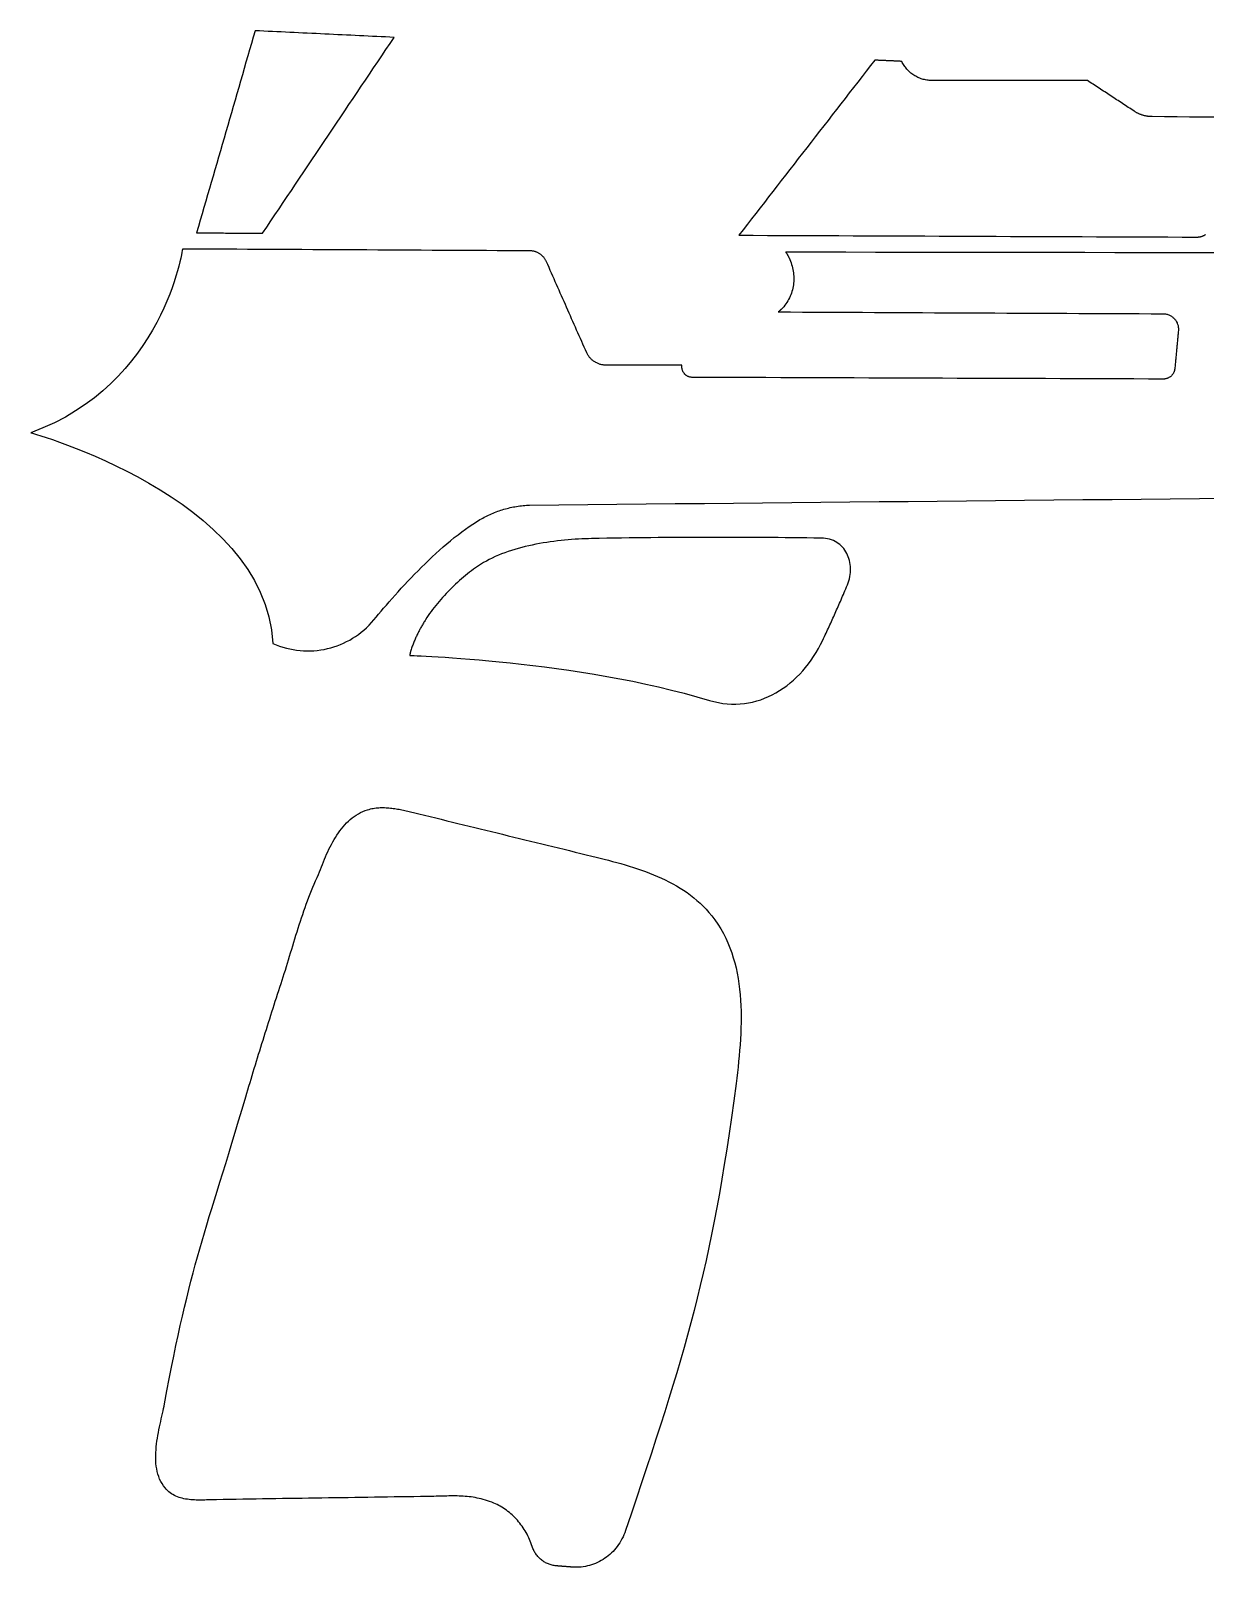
# Model space of a CAD drawing. Header units: metres. Extents: x 160 to 283, y -128 to -47.
# Drawn here: x 159.9 to 221.7, y -127.9 to -47.1 of the extents above; entities that cross this region are included whole.
import ezdxf

# ---------------------------------------------------------------- set-up
doc = ezdxf.new("R2010")
doc.units = ezdxf.units.M

msp = doc.modelspace()

# ---------------------------------------------------------------- linework, layer by layer
for points in [[(179.055014, -47.449232), (178.826414, -47.43831), (178.597814, -47.427388), (178.369214, -47.416466), (178.140614, -47.405544), (177.912014, -47.394622), (177.683414, -47.3837), (177.454814, -47.372778), (177.226214, -47.361856), (176.997614, -47.350934), (176.769014, -47.340012), (176.540414, -47.32909), (176.311814, -47.318168), (176.083214, -47.307246), (175.854614, -47.296324), (175.626014, -47.285402), (175.397414, -47.27448), (175.168814, -47.263558), (174.940214, -47.252636), (174.711614, -47.241714), (174.483014, -47.230792), (174.254414, -47.21987), (174.025814, -47.208948), (173.797214, -47.198026), (173.568614, -47.187104), (173.340014, -47.176182), (173.111414, -47.16526), (172.882814, -47.154338), (172.654214, -47.143416), (172.425614, -47.132494), (172.197014, -47.121572), (171.968414, -47.11065), (171.739814, -47.099728), (171.643548, -47.43196), (171.547282, -47.764192), (171.451016, -48.096424), (171.35475, -48.428656), (171.258484, -48.760888), (171.162218, -49.09312), (171.065952, -49.425352), (170.969686, -49.757584), (170.87342, -50.089816), (170.777154, -50.422048), (170.680888, -50.75428), (170.584622, -51.086512), (170.488356, -51.418744), (170.39209, -51.750976), (170.295824, -52.083208), (170.199558, -52.41544), (170.103292, -52.747672), (170.007026, -53.079904), (169.91076, -53.412136), (169.814494, -53.744368), (169.718228, -54.0766), (169.621962, -54.408832), (169.525696, -54.741064), (169.42943, -55.073296), (169.333164, -55.405528), (169.236898, -55.73776), (169.140632, -56.069992), (169.044366, -56.402224), (168.9481, -56.734456), (168.851834, -57.066688), (168.755568, -57.39892), (168.659302, -57.731152), (168.76776, -57.73166), (168.876218, -57.732168), (168.984676, -57.732676), (169.093134, -57.733184), (169.201592, -57.733692), (169.31005, -57.7342), (169.418508, -57.734708), (169.526966, -57.735216), (169.635424, -57.735724), (169.743882, -57.736232), (169.85234, -57.73674), (169.960798, -57.737248), (170.069256, -57.737756), (170.177714, -57.738264), (170.286172, -57.738772), (170.39463, -57.73928), (170.503088, -57.739788), (170.611546, -57.740296), (170.720004, -57.740804), (170.828462, -57.741312), (170.93692, -57.74182), (171.045378, -57.742328), (171.153836, -57.742836), (171.262294, -57.743344), (171.370752, -57.743852), (171.47921, -57.74436), (171.587668, -57.744868), (171.696126, -57.745376), (171.804584, -57.745884), (171.913042, -57.746392), (172.0215, -57.7469), (172.129958, -57.747408), (172.346112, -57.425336), (172.562266, -57.103518), (172.77842, -56.7817), (172.994574, -56.459882), (173.210728, -56.138064), (173.426882, -55.815992), (173.643036, -55.494174), (173.85919, -55.172356), (174.075344, -54.850538), (174.291498, -54.528466), (174.507652, -54.206648), (174.723806, -53.88483), (174.93996, -53.563012), (175.156114, -53.241194), (175.372268, -52.919122), (175.588422, -52.597304), (175.804576, -52.275486), (176.02073, -51.953668), (176.236884, -51.631596), (176.453038, -51.309778), (176.669192, -50.98796), (176.885346, -50.666142), (177.1015, -50.344324), (177.317654, -50.022252), (177.533808, -49.700434), (177.749962, -49.378616), (177.966116, -49.056798), (178.18227, -48.734726), (178.398424, -48.412908), (178.614578, -48.09109), (178.830732, -47.769272), (179.046886, -47.447454)], [(222.184722, -51.64963), (221.528386, -51.643534), (220.87205, -51.637438), (220.215714, -51.631342), (219.559378, -51.625246), (218.903042, -51.61915), (218.871546, -51.618642), (218.84005, -51.617626), (218.808554, -51.615848), (218.777312, -51.613562), (218.74607, -51.610768), (218.714828, -51.607466), (218.68384, -51.603656), (218.652852, -51.599084), (218.621864, -51.594004), (218.59113, -51.588416), (218.560396, -51.58232), (218.529916, -51.575716), (218.499436, -51.568604), (218.46921, -51.56073), (218.439238, -51.552348), (218.409266, -51.543458), (218.379548, -51.53406), (218.34983, -51.524154), (218.320366, -51.51374), (218.291156, -51.502818), (218.2622, -51.491388), (218.233244, -51.47945), (218.204542, -51.467004), (218.176094, -51.45405), (218.1479, -51.440588), (218.11996, -51.426618), (218.092274, -51.41214), (218.064842, -51.397154), (218.037664, -51.38166), (218.01074, -51.365658), (217.98407, -51.349148), (217.957654, -51.33213), (217.880692, -51.281584), (217.80373, -51.231038), (217.726768, -51.180492), (217.649806, -51.129946), (217.572844, -51.0794), (217.495882, -51.028854), (217.41892, -50.978308), (217.341958, -50.927762), (217.264996, -50.877216), (217.188034, -50.82667), (217.111072, -50.776124), (217.03411, -50.725578), (216.957148, -50.675032), (216.880186, -50.624486), (216.803224, -50.57394), (216.726262, -50.523394), (216.6493, -50.472848), (216.572338, -50.422302), (216.495376, -50.371756), (216.418414, -50.32121), (216.341452, -50.270664), (216.26449, -50.220118), (216.187528, -50.169572), (216.110566, -50.119026), (216.033604, -50.06848), (215.956642, -50.017934), (215.87968, -49.967388), (215.802718, -49.916842), (215.725756, -49.866296), (215.648794, -49.81575), (215.571832, -49.765204), (215.49487, -49.714658), (215.239092, -49.714658), (214.983314, -49.714658), (214.727536, -49.714658), (214.471758, -49.714658), (214.21598, -49.714658), (213.960202, -49.714658), (213.704424, -49.714658), (213.448646, -49.714658), (213.192868, -49.714658), (212.93709, -49.714658), (212.681312, -49.714658), (212.425534, -49.714658), (212.169756, -49.714658), (211.913978, -49.714658), (211.6582, -49.714658), (211.402422, -49.714658), (211.146644, -49.714658), (210.890866, -49.714658), (210.635088, -49.714658), (210.37931, -49.714658), (210.123532, -49.714658), (209.867754, -49.714658), (209.611976, -49.714658), (209.356198, -49.714658), (209.10042, -49.714658), (208.844642, -49.714658), (208.588864, -49.714658), (208.333086, -49.714658), (208.077308, -49.714658), (207.82153, -49.714658), (207.565752, -49.714658), (207.309974, -49.714658), (207.245204, -49.713388), (207.181196, -49.709832), (207.117696, -49.70399), (207.054958, -49.695862), (206.992982, -49.685448), (206.931768, -49.672748), (206.871316, -49.658016), (206.811626, -49.640998), (206.752952, -49.621948), (206.69504, -49.600866), (206.638144, -49.577752), (206.582264, -49.55286), (206.5274, -49.525936), (206.473806, -49.497234), (206.421228, -49.466754), (206.36992, -49.434496), (206.319628, -49.40046), (206.270606, -49.364646), (206.222854, -49.327308), (206.176626, -49.288446), (206.131668, -49.247806), (206.088234, -49.205896), (206.04607, -49.162462), (206.00543, -49.117504), (205.966314, -49.071276), (205.928722, -49.023524), (205.892908, -48.974502), (205.858618, -48.92421), (205.826106, -48.872902), (205.795372, -48.820324), (205.766416, -48.76673), (205.739238, -48.711866), (205.694788, -48.709834), (205.650338, -48.707802), (205.605888, -48.70577), (205.561438, -48.703738), (205.516988, -48.701706), (205.472538, -48.699674), (205.428088, -48.697642), (205.383638, -48.69561), (205.339188, -48.693578), (205.294738, -48.691546), (205.250288, -48.689514), (205.205838, -48.687482), (205.161388, -48.68545), (205.116938, -48.683418), (205.072488, -48.681386), (205.028038, -48.679354), (204.983588, -48.677322), (204.939138, -48.67529), (204.894688, -48.673258), (204.850238, -48.671226), (204.805788, -48.669194), (204.761338, -48.667162), (204.716888, -48.66513), (204.672438, -48.663098), (204.627988, -48.661066), (204.583538, -48.659034), (204.539088, -48.657002), (204.494638, -48.65497), (204.450188, -48.652938), (204.405738, -48.650906), (204.361288, -48.648874), (204.316838, -48.646842), (204.093572, -48.934624), (203.870306, -49.222406), (203.64704, -49.510188), (203.423774, -49.79797), (203.200508, -50.085752), (202.977242, -50.373534), (202.753976, -50.661316), (202.53071, -50.949098), (202.307444, -51.23688), (202.084178, -51.524662), (201.860912, -51.812444), (201.637646, -52.100226), (201.41438, -52.388008), (201.191114, -52.67579), (200.967848, -52.963572), (200.744582, -53.251354), (200.521316, -53.539136), (200.29805, -53.826918), (200.074784, -54.1147), (199.851518, -54.402482), (199.628252, -54.690264), (199.404986, -54.978046), (199.18172, -55.265828), (198.958454, -55.55361), (198.735188, -55.841392), (198.511922, -56.129174), (198.288656, -56.416956), (198.06539, -56.704738), (197.842124, -56.99252), (197.618858, -57.280302), (197.395592, -57.568084), (197.172326, -57.855866), (197.924166, -57.858914), (198.676006, -57.861962), (199.427846, -57.86501), (200.179686, -57.868058), (200.931526, -57.871106), (201.683366, -57.874154), (202.435206, -57.877202), (203.187046, -57.88025), (203.938886, -57.883298), (204.690726, -57.886346), (205.442566, -57.889394), (206.194406, -57.892442), (206.946246, -57.89549), (207.698086, -57.898538), (208.449926, -57.901586), (209.201766, -57.904634), (209.953606, -57.907682), (210.705446, -57.91073), (211.457286, -57.913778), (212.209126, -57.916826), (212.960966, -57.919874), (213.712806, -57.922922), (214.464646, -57.92597), (215.216486, -57.929018), (215.968326, -57.932066), (216.720166, -57.935114), (217.472006, -57.938162), (218.223846, -57.94121), (218.975686, -57.944258), (219.727526, -57.947306), (220.479366, -57.950354), (221.231206, -57.953402), (221.25432, -57.953148), (221.277434, -57.952386), (221.300548, -57.951116), (221.323408, -57.949084), (221.346268, -57.946544), (221.368874, -57.943496), (221.39148, -57.93994), (221.414086, -57.935622), (221.436438, -57.930796), (221.458536, -57.925462), (221.480634, -57.91962), (221.502478, -57.91327), (221.524068, -57.906412), (221.545658, -57.898792), (221.566994, -57.890664), (221.588076, -57.882028), (221.608904, -57.872884), (221.629478, -57.863232), (221.649798, -57.853072), (221.669864, -57.842404), (221.689676, -57.831228), (221.709234, -57.819544)], [(199.632316, -58.739532), (199.638412, -58.748422), (199.644508, -58.757312), (199.650604, -58.766202), (199.6567, -58.775092), (199.662796, -58.783982), (199.668892, -58.792872), (199.674734, -58.802016), (199.680576, -58.81116), (199.686418, -58.820304), (199.69226, -58.829448), (199.698102, -58.838592), (199.703944, -58.847736), (199.709786, -58.85688), (199.715374, -58.866024), (199.720962, -58.875422), (199.72655, -58.88482), (199.732138, -58.894218), (199.737726, -58.903616), (199.743314, -58.913014), (199.748648, -58.922412), (199.753982, -58.93181), (199.759316, -58.941462), (199.76465, -58.951114), (199.769984, -58.960766), (199.775064, -58.970418), (199.780144, -58.98007), (199.785224, -58.989722), (199.790304, -58.999628), (199.795384, -59.009534), (199.80021, -59.01944), (199.805036, -59.029346), (199.809862, -59.039252), (199.848724, -59.124596), (199.884538, -59.210956), (199.91705, -59.298078), (199.94626, -59.385962), (199.972168, -59.474608), (199.994774, -59.563762), (200.014078, -59.653424), (200.03008, -59.74334), (200.04278, -59.83351), (200.052178, -59.923934), (200.058274, -60.014358), (200.061068, -60.104782), (200.06056, -60.194952), (200.05675, -60.284868), (200.049384, -60.37453), (200.038716, -60.463684), (200.024746, -60.55233), (200.00722, -60.640468), (199.986392, -60.727844), (199.962008, -60.814458), (199.934322, -60.900056), (199.90308, -60.984638), (199.868536, -61.068204), (199.830436, -61.1505), (199.78878, -61.231526), (199.743822, -61.311028), (199.695308, -61.389006), (199.643238, -61.46546), (199.587612, -61.540136), (199.52843, -61.613034), (199.465692, -61.6839), (199.399398, -61.752734), (199.394826, -61.757306), (199.390254, -61.761878), (199.385682, -61.76645), (199.38111, -61.771022), (199.376538, -61.775594), (199.371966, -61.779912), (199.367394, -61.78423), (199.362568, -61.788548), (199.357742, -61.792866), (199.352916, -61.797184), (199.34809, -61.801502), (199.343264, -61.80582), (199.338438, -61.810138), (199.333612, -61.814456), (199.328786, -61.818774), (199.32396, -61.823092), (199.319134, -61.82741), (199.314308, -61.831728), (199.309482, -61.835792), (199.304656, -61.839856), (199.29983, -61.84392), (199.295004, -61.847984), (199.290178, -61.852048), (199.285352, -61.856112), (199.280526, -61.860176), (199.2757, -61.86424), (199.270874, -61.868304), (199.266048, -61.872368), (199.261222, -61.876432), (199.256396, -61.880496), (199.25157, -61.88456), (199.246744, -61.888624), (199.87895, -61.891672), (200.511156, -61.89472), (201.143362, -61.897768), (201.775568, -61.900816), (202.407774, -61.903864), (203.03998, -61.906912), (203.672186, -61.90996), (204.304392, -61.913008), (204.936598, -61.916056), (205.568804, -61.919104), (206.20101, -61.922152), (206.833216, -61.9252), (207.465422, -61.928248), (208.097628, -61.931296), (208.729834, -61.934344), (209.36204, -61.937392), (209.994246, -61.94044), (210.626452, -61.943488), (211.258658, -61.946536), (211.890864, -61.949584), (212.52307, -61.952632), (213.155276, -61.95568), (213.787482, -61.958728), (214.419688, -61.961776), (215.051894, -61.964824), (215.6841, -61.967872), (216.316306, -61.97092), (216.948512, -61.973968), (217.580718, -61.977016), (218.212924, -61.980064), (218.84513, -61.983112), (219.477336, -61.98616), (219.521532, -61.98743), (219.56522, -61.990986), (219.608146, -61.996828), (219.65031, -62.004702), (219.691458, -62.014862), (219.731844, -62.027054), (219.771214, -62.041278), (219.809568, -62.057534), (219.846906, -62.075568), (219.883228, -62.09538), (219.91828, -62.11697), (219.952062, -62.140338), (219.984574, -62.16523), (220.015816, -62.1919), (220.045534, -62.220094), (220.073728, -62.249558), (220.100398, -62.280546), (220.125544, -62.312804), (220.149166, -62.346332), (220.17101, -62.38113), (220.191076, -62.416944), (220.209364, -62.453774), (220.225874, -62.49162), (220.240352, -62.530482), (220.252798, -62.57036), (220.263212, -62.611), (220.271594, -62.652402), (220.277944, -62.694312), (220.282008, -62.736984), (220.283786, -62.780164), (220.283278, -62.823852), (220.28023, -62.868048), (220.274388, -62.930532), (220.268546, -62.993016), (220.262704, -63.0555), (220.256862, -63.117984), (220.25102, -63.180468), (220.245178, -63.242952), (220.239336, -63.305436), (220.233494, -63.36792), (220.227652, -63.430404), (220.22181, -63.492888), (220.215968, -63.555372), (220.210126, -63.617856), (220.204284, -63.68034), (220.198442, -63.742824), (220.1926, -63.805308), (220.186758, -63.867792), (220.180916, -63.930276), (220.175074, -63.99276), (220.169232, -64.055244), (220.16339, -64.117728), (220.157548, -64.180212), (220.151706, -64.242696), (220.145864, -64.30518), (220.140022, -64.367664), (220.13418, -64.430148), (220.128338, -64.492632), (220.122496, -64.555116), (220.116654, -64.6176), (220.110812, -64.680084), (220.10497, -64.742568), (220.099128, -64.805052), (220.093286, -64.867536), (220.089984, -64.896746), (220.085158, -64.925448), (220.079062, -64.953642), (220.071696, -64.981328), (220.06306, -65.008506), (220.053408, -65.034922), (220.042486, -65.06083), (220.030294, -65.08623), (220.017086, -65.110868), (220.002862, -65.134744), (219.987622, -65.157858), (219.971366, -65.18021), (219.954094, -65.2018), (219.935806, -65.222628), (219.916756, -65.24244), (219.89669, -65.26149), (219.875862, -65.279524), (219.854272, -65.296796), (219.83192, -65.313052), (219.808806, -65.328292), (219.78493, -65.342516), (219.760546, -65.35547), (219.7354, -65.367408), (219.709746, -65.37833), (219.683584, -65.387982), (219.65666, -65.396364), (219.629228, -65.40373), (219.601542, -65.409826), (219.573348, -65.414652), (219.544646, -65.417954), (219.51569, -65.419986), (219.48648, -65.420748), (218.712796, -65.417954), (217.939112, -65.41516), (217.165428, -65.412366), (216.391744, -65.409572), (215.61806, -65.406778), (214.844376, -65.403984), (214.070692, -65.40119), (213.297008, -65.398396), (212.523324, -65.395602), (211.74964, -65.392808), (210.975956, -65.390014), (210.202272, -65.38722), (209.428588, -65.384426), (208.654904, -65.381632), (207.88122, -65.378838), (207.107536, -65.376044), (206.333852, -65.37325), (205.560168, -65.370456), (204.786484, -65.367662), (204.0128, -65.364868), (203.239116, -65.362074), (202.465432, -65.35928), (201.691748, -65.356486), (200.918064, -65.353692), (200.14438, -65.350898), (199.370696, -65.348104), (198.597012, -65.34531), (197.823328, -65.342516), (197.049644, -65.339722), (196.27596, -65.336928), (195.502276, -65.334134), (194.728592, -65.33134), (194.700398, -65.330578), (194.672712, -65.328546), (194.64528, -65.325244), (194.618356, -65.320418), (194.59194, -65.314322), (194.566032, -65.306956), (194.540632, -65.298574), (194.51574, -65.288922), (194.491356, -65.278), (194.467734, -65.266062), (194.444874, -65.253108), (194.422522, -65.239138), (194.400932, -65.224152), (194.380104, -65.20815), (194.360038, -65.191132), (194.340988, -65.173098), (194.3227, -65.154302), (194.305428, -65.134744), (194.288918, -65.11417), (194.273424, -65.092834), (194.258946, -65.070736), (194.245484, -65.04813), (194.233038, -65.024762), (194.221862, -65.000632), (194.211702, -64.975994), (194.202812, -64.950848), (194.195192, -64.92494), (194.188588, -64.898524), (194.183254, -64.8716), (194.179444, -64.844422), (194.176904, -64.816736), (194.175634, -64.788796), (194.175634, -64.785748), (194.175634, -64.7827), (194.175634, -64.779652), (194.175634, -64.776604), (194.175634, -64.773556), (194.175634, -64.770508), (194.175634, -64.76746), (194.175634, -64.764412), (194.175634, -64.761364), (194.175634, -64.758316), (194.175634, -64.755268), (194.175634, -64.75222), (194.175634, -64.749172), (194.175634, -64.746124), (194.175634, -64.743076), (194.175634, -64.740028), (194.175634, -64.73698), (194.175634, -64.733932), (194.175634, -64.730884), (194.175634, -64.727836), (194.175634, -64.724788), (194.175634, -64.72174), (194.175634, -64.718692), (194.175634, -64.715644), (194.175634, -64.712596), (194.175634, -64.709548), (194.175634, -64.7065), (194.175634, -64.703452), (194.175634, -64.700404), (194.175634, -64.697356), (194.175634, -64.694308), (194.175634, -64.69126), (194.051428, -64.69126), (193.927222, -64.69126), (193.803016, -64.69126), (193.67881, -64.69126), (193.554604, -64.69126), (193.430398, -64.69126), (193.306192, -64.69126), (193.181986, -64.69126), (193.05778, -64.69126), (192.933574, -64.69126), (192.809368, -64.69126), (192.685162, -64.69126), (192.560956, -64.69126), (192.43675, -64.69126), (192.312544, -64.69126), (192.188338, -64.69126), (192.064132, -64.69126), (191.939926, -64.69126), (191.81572, -64.69126), (191.691514, -64.69126), (191.567308, -64.69126), (191.443102, -64.69126), (191.318896, -64.69126), (191.19469, -64.69126), (191.070484, -64.69126), (190.946278, -64.69126), (190.822072, -64.69126), (190.697866, -64.69126), (190.57366, -64.69126), (190.449454, -64.69126), (190.325248, -64.69126), (190.201042, -64.69126), (190.159894, -64.690498), (190.119, -64.688212), (190.07836, -64.684656), (190.038228, -64.679576), (189.99835, -64.673226), (189.95898, -64.665352), (189.919864, -64.656208), (189.881256, -64.64554), (189.843156, -64.633602), (189.805564, -64.620394), (189.76848, -64.605916), (189.731904, -64.590168), (189.69609, -64.57315), (189.660784, -64.554862), (189.62624, -64.535558), (189.592458, -64.514984), (189.559438, -64.49314), (189.52718, -64.47028), (189.495684, -64.44615), (189.46495, -64.421004), (189.434978, -64.394842), (189.406022, -64.367664), (189.378082, -64.339216), (189.350904, -64.309752), (189.324742, -64.279272), (189.299596, -64.24803), (189.275466, -64.215772), (189.252606, -64.182498), (189.230762, -64.148208), (189.210188, -64.113156), (189.19063, -64.077088), (189.172342, -64.040258), (189.106302, -63.890652), (189.040262, -63.741046), (188.974222, -63.59144), (188.908182, -63.441834), (188.842142, -63.292228), (188.776102, -63.142622), (188.710062, -62.993016), (188.644022, -62.84341), (188.577982, -62.693804), (188.511942, -62.544198), (188.445902, -62.394592), (188.379862, -62.244986), (188.313822, -62.09538), (188.247782, -61.945774), (188.181742, -61.796168), (188.115702, -61.646562), (188.049662, -61.496956), (187.983622, -61.34735), (187.917582, -61.197744), (187.851542, -61.048138), (187.785502, -60.898532), (187.719462, -60.748926), (187.653422, -60.59932), (187.587382, -60.449714), (187.521342, -60.300108), (187.455302, -60.150502), (187.389262, -60.000896), (187.323222, -59.85129), (187.257182, -59.701684), (187.191142, -59.552078), (187.125102, -59.402472), (187.059062, -59.252866), (187.044076, -59.220608), (187.028074, -59.189112), (187.011056, -59.158378), (186.993022, -59.128406), (186.973718, -59.099196), (186.953652, -59.070748), (186.93257, -59.043062), (186.910472, -59.016392), (186.887612, -58.990484), (186.863736, -58.965592), (186.839098, -58.941462), (186.813698, -58.918348), (186.787536, -58.895996), (186.760612, -58.87466), (186.732926, -58.85434), (186.704478, -58.835036), (186.675522, -58.816748), (186.645804, -58.799476), (186.615578, -58.78322), (186.584844, -58.76798), (186.553348, -58.75401), (186.521344, -58.741056), (186.488832, -58.729372), (186.456066, -58.718704), (186.422792, -58.709306), (186.38901, -58.700924), (186.354974, -58.693812), (186.32043, -58.68797), (186.285632, -58.683398), (186.25058, -58.680096), (186.215274, -58.678064), (186.179714, -58.677302), (185.608976, -58.674254), (185.038238, -58.671206), (184.4675, -58.668158), (183.896762, -58.66511), (183.326024, -58.662062), (182.755286, -58.659014), (182.184548, -58.655966), (181.61381, -58.652918), (181.043072, -58.64987), (180.472334, -58.646822), (179.901596, -58.643774), (179.330858, -58.640726), (178.76012, -58.637678), (178.189382, -58.63463), (177.618644, -58.631582), (177.047906, -58.628534), (176.477168, -58.625486), (175.90643, -58.622438), (175.335692, -58.61939), (174.764954, -58.616342), (174.194216, -58.613294), (173.623478, -58.610246), (173.05274, -58.607198), (172.482002, -58.60415), (171.911264, -58.601102), (171.340526, -58.598054), (170.769788, -58.595006), (170.19905, -58.591958), (169.628312, -58.58891), (169.057574, -58.585862), (168.486836, -58.582814), (167.916098, -58.579766), (167.91305, -58.60034), (167.903652, -58.660284), (167.886888, -58.757566), (167.861742, -58.890154), (167.827198, -59.055762), (167.782494, -59.252358), (167.726614, -59.477656), (167.658542, -59.729878), (167.577262, -60.006484), (167.482012, -60.305696), (167.371776, -60.624974), (167.245792, -60.96254), (167.103044, -61.316108), (166.942516, -61.683646), (166.763192, -62.062868), (166.56431, -62.451742), (166.344854, -62.848236), (166.103808, -63.250064), (165.840156, -63.655194), (165.553136, -64.06134), (165.241732, -64.46647), (164.905182, -64.868552), (164.542216, -65.2653), (164.152072, -65.654682), (163.733988, -66.034412), (163.286694, -66.402458), (162.809428, -66.756788), (162.301174, -67.095116), (161.76117, -67.41541), (161.1884, -67.715384), (160.581848, -67.99326), (159.940498, -68.246498), (159.976058, -68.256404), (160.079436, -68.286122), (160.24606, -68.335906), (160.471612, -68.405756), (160.75152, -68.49618), (161.081466, -68.606924), (161.456878, -68.738496), (161.873438, -68.89115), (162.326828, -69.064886), (162.812476, -69.259958), (163.32581, -69.47662), (163.862512, -69.714872), (164.418264, -69.974968), (164.988494, -70.257162), (165.568884, -70.561708), (166.154862, -70.888606), (166.741856, -71.23811), (167.325802, -71.610474), (167.902128, -72.005952), (168.466262, -72.424544), (169.013886, -72.866758), (169.540428, -73.33234), (170.04157, -73.821798), (170.512994, -74.335132), (170.950128, -74.87285), (171.3484, -75.434698), (171.703492, -76.021184), (172.011086, -76.632308), (172.26661, -77.268578), (172.465746, -77.92974), (172.603922, -78.616302), (172.67682, -79.328264), (172.85081, -79.400908), (173.026578, -79.465932), (173.203616, -79.523336), (173.381924, -79.57312), (173.561248, -79.615538), (173.741334, -79.650336), (173.921928, -79.677768), (174.10303, -79.697834), (174.284132, -79.710534), (174.465234, -79.715868), (174.646082, -79.71409), (174.826422, -79.704946), (175.006, -79.68869), (175.184562, -79.665322), (175.361854, -79.635096), (175.537622, -79.597758), (175.711866, -79.553562), (175.884332, -79.502254), (176.054512, -79.444088), (176.222406, -79.379318), (176.38776, -79.30769), (176.55032, -79.229204), (176.710086, -79.144114), (176.86655, -79.05242), (177.019712, -78.954122), (177.169064, -78.84922), (177.314606, -78.737968), (177.456084, -78.620366), (177.593244, -78.49616), (177.725832, -78.365858), (177.853594, -78.229206), (177.97653, -78.086204), (178.097434, -77.9399), (178.224434, -77.788008), (178.357022, -77.631036), (178.495198, -77.469238), (178.638454, -77.303122), (178.78679, -77.133196), (178.939698, -76.959714), (179.097178, -76.783438), (179.258722, -76.604622), (179.42433, -76.42352), (179.593494, -76.240894), (179.766214, -76.056998), (179.941982, -75.87234), (180.120798, -75.687428), (180.302408, -75.50277), (180.486304, -75.31862), (180.672486, -75.135486), (180.8607, -74.953876), (181.050438, -74.774044), (181.2417, -74.596498), (181.434232, -74.421746), (181.62778, -74.250296), (181.821836, -74.082656), (182.0164, -73.91908), (182.211218, -73.760076), (182.406036, -73.606152), (182.6006, -73.457562), (182.794656, -73.315068), (182.98795, -73.178924), (183.180228, -73.049384), (183.370982, -72.92721), (183.560212, -72.812656), (183.634888, -72.76973), (183.710326, -72.72782), (183.786272, -72.68718), (183.862726, -72.64781), (183.939688, -72.609456), (184.017158, -72.572372), (184.095136, -72.536558), (184.173622, -72.502014), (184.252616, -72.468486), (184.332118, -72.436228), (184.412128, -72.40524), (184.492392, -72.375522), (184.573164, -72.347074), (184.654444, -72.319896), (184.735978, -72.293988), (184.81802, -72.26935), (184.900316, -72.245982), (184.98312, -72.22363), (185.066178, -72.202548), (185.14949, -72.182736), (185.233056, -72.164194), (185.31713, -72.146922), (185.401458, -72.13092), (185.48604, -72.116188), (185.570876, -72.10298), (185.655966, -72.091042), (185.74131, -72.080374), (185.826654, -72.070976), (185.912252, -72.062848), (185.998104, -72.05599), (186.08421, -72.050402), (186.170316, -72.046084), (187.701428, -72.031098), (189.23254, -72.016112), (190.763652, -72.001126), (192.294764, -71.98614), (193.825876, -71.971154), (195.356988, -71.956168), (196.8881, -71.941182), (198.419212, -71.926196), (199.950324, -71.91121), (201.481436, -71.896224), (203.012548, -71.881238), (204.54366, -71.866252), (206.074772, -71.851266), (207.605884, -71.83628), (209.136996, -71.821294), (210.668108, -71.806308), (212.19922, -71.791322), (213.730332, -71.776336), (215.261444, -71.76135), (216.792556, -71.746364), (218.323668, -71.731378), (219.85478, -71.716392), (221.385892, -71.701406), (222.917004, -71.68642)], [(223.226376, -58.782966), (221.65437, -58.78068), (220.082364, -58.778394), (218.510358, -58.776108), (216.938352, -58.773822), (215.366346, -58.771536), (213.79434, -58.76925), (212.222334, -58.766964), (210.650328, -58.764678), (209.078322, -58.762392), (207.506316, -58.760106), (205.93431, -58.75782), (204.362304, -58.755534), (202.790298, -58.753248), (201.218292, -58.750962), (199.646286, -58.748676)], [(201.58075, -79.152242), (201.625454, -79.0575), (201.669396, -78.964028), (201.71283, -78.871826), (201.755502, -78.78064), (201.797666, -78.69047), (201.839322, -78.601062), (201.88047, -78.51267), (201.92111, -78.424786), (201.961496, -78.33741), (202.001374, -78.250542), (202.040998, -78.164182), (202.080368, -78.078076), (202.119484, -77.99197), (202.1586, -77.905864), (202.197462, -77.819758), (202.236324, -77.733652), (202.274932, -77.647292), (202.31354, -77.560424), (202.352148, -77.473048), (202.39101, -77.385164), (202.429872, -77.296518), (202.468988, -77.20711), (202.508104, -77.11694), (202.547474, -77.025754), (202.587352, -76.933552), (202.627484, -76.84008), (202.66787, -76.745338), (202.708764, -76.649326), (202.750166, -76.55179), (202.792076, -76.45273), (202.834494, -76.351892), (202.87742, -76.249276), (202.919838, -76.140056), (202.955906, -76.030328), (202.985624, -75.920346), (203.009246, -75.810364), (203.026772, -75.700636), (203.038456, -75.591416), (203.044298, -75.482958), (203.044298, -75.37577), (203.038456, -75.269852), (203.027026, -75.165458), (203.010008, -75.062842), (202.987656, -74.962258), (202.959716, -74.86396), (202.926442, -74.768456), (202.887834, -74.675746), (202.844146, -74.586084), (202.795378, -74.499724), (202.74153, -74.41692), (202.682856, -74.33818), (202.619102, -74.263504), (202.550776, -74.193146), (202.477624, -74.127614), (202.3999, -74.066908), (202.317604, -74.011282), (202.230736, -73.96099), (202.13955, -73.91654), (202.044046, -73.877932), (201.944224, -73.845674), (201.840338, -73.819766), (201.732134, -73.800462), (201.62012, -73.78827), (201.504042, -73.78319), (201.122026, -73.778872), (200.742042, -73.774808), (200.363836, -73.770998), (199.987408, -73.767442), (199.61225, -73.76414), (199.238616, -73.761092), (198.865998, -73.758298), (198.494396, -73.755758), (198.123556, -73.753472), (197.753478, -73.75144), (197.383908, -73.749662), (197.014592, -73.748392), (196.64553, -73.747376), (196.276468, -73.746614), (195.907152, -73.74636), (195.537328, -73.74636), (195.166996, -73.746868), (194.795902, -73.74763), (194.424046, -73.7489), (194.051174, -73.750678), (193.677032, -73.752964), (193.301366, -73.755504), (192.924176, -73.758552), (192.545208, -73.762108), (192.164462, -73.766172), (191.781684, -73.770744), (191.39662, -73.775824), (191.009016, -73.781412), (190.618872, -73.787762), (190.225934, -73.79462), (189.830202, -73.801986), (189.431168, -73.810114), (189.262766, -73.814432), (189.091062, -73.820274), (188.916564, -73.827894), (188.739272, -73.837292), (188.559694, -73.848468), (188.37783, -73.861422), (188.194188, -73.876408), (188.009022, -73.893426), (187.822332, -73.912476), (187.634626, -73.933812), (187.446158, -73.95718), (187.256928, -73.982834), (187.067444, -74.010774), (186.87796, -74.041254), (186.68873, -74.074274), (186.499754, -74.109834), (186.31154, -74.147934), (186.124342, -74.188574), (185.938414, -74.232008), (185.75401, -74.278236), (185.571384, -74.327258), (185.39079, -74.379328), (185.212482, -74.434446), (185.036714, -74.492612), (184.86374, -74.553826), (184.693814, -74.618342), (184.52719, -74.685906), (184.364122, -74.756772), (184.205118, -74.831194), (184.050178, -74.908918), (183.899556, -74.990198), (183.753506, -75.075034), (183.649112, -75.139296), (183.54421, -75.206606), (183.4388, -75.27671), (183.333136, -75.349608), (183.227218, -75.425046), (183.121046, -75.503024), (183.014874, -75.583542), (182.908956, -75.666346), (182.803292, -75.751182), (182.697882, -75.838304), (182.59298, -75.927458), (182.488586, -76.01839), (182.384954, -76.1111), (182.282084, -76.205588), (182.18023, -76.3016), (182.079392, -76.399136), (181.97957, -76.497942), (181.881018, -76.598018), (181.78399, -76.699364), (181.688486, -76.801726), (181.594506, -76.905104), (181.502304, -77.009244), (181.41188, -77.114146), (181.323488, -77.21981), (181.237128, -77.325982), (181.153054, -77.432408), (181.071266, -77.539342), (180.991764, -77.64653), (180.914802, -77.753718), (180.840634, -77.860906), (180.76926, -77.968094), (180.70068, -78.075028), (180.671724, -78.12151), (180.643276, -78.167484), (180.615336, -78.213458), (180.58765, -78.259178), (180.560472, -78.304644), (180.533802, -78.35011), (180.507386, -78.395576), (180.481478, -78.441042), (180.455824, -78.486508), (180.430678, -78.531974), (180.405786, -78.577694), (180.381402, -78.623414), (180.357272, -78.669388), (180.333396, -78.715616), (180.309774, -78.762098), (180.286406, -78.808834), (180.263292, -78.856078), (180.240432, -78.90383), (180.217826, -78.951836), (180.195474, -79.00035), (180.173376, -79.049626), (180.151532, -79.09941), (180.129942, -79.149702), (180.108352, -79.200756), (180.087016, -79.252572), (180.065934, -79.30515), (180.044852, -79.35849), (180.02377, -79.412846), (180.002942, -79.467964), (179.982114, -79.524098), (179.96154, -79.581248), (179.940966, -79.639414), (179.937664, -79.64932), (179.934362, -79.659226), (179.93106, -79.669132), (179.928012, -79.679038), (179.924964, -79.688944), (179.921916, -79.69885), (179.918868, -79.708756), (179.916074, -79.718662), (179.91328, -79.728568), (179.910486, -79.738474), (179.907946, -79.74838), (179.905406, -79.758286), (179.902866, -79.768192), (179.90058, -79.778098), (179.898294, -79.788004), (179.896008, -79.79791), (179.893722, -79.807816), (179.89169, -79.817722), (179.889658, -79.827628), (179.887626, -79.837534), (179.885848, -79.84744), (179.88407, -79.857346), (179.882292, -79.867252), (179.880514, -79.877158), (179.87899, -79.887064), (179.877466, -79.89697), (179.875942, -79.906876), (179.874418, -79.916782), (179.873148, -79.926688), (179.871878, -79.936594), (179.870608, -79.9465), (179.869338, -79.956406), (179.894738, -79.957168), (179.969922, -79.959708), (180.092858, -79.96428), (180.261514, -79.971138), (180.473858, -79.98079), (180.728112, -79.993236), (181.022244, -80.008984), (181.354222, -80.028288), (181.722268, -80.051402), (182.12435, -80.07858), (182.558436, -80.11033), (183.022748, -80.146652), (183.515254, -80.188054), (184.033922, -80.23479), (184.576974, -80.287114), (185.142124, -80.34528), (185.727848, -80.409542), (186.33186, -80.480408), (186.952382, -80.558132), (187.587382, -80.642968), (188.234828, -80.73517), (188.892942, -80.834992), (189.559692, -80.942688), (190.233046, -81.058766), (190.910972, -81.18348), (191.591692, -81.31683), (192.273174, -81.459324), (192.95364, -81.61147), (193.631058, -81.773268), (194.303396, -81.945226), (194.968622, -82.127344), (195.624958, -82.32013), (195.860416, -82.385408), (196.094604, -82.437224), (196.327268, -82.476086), (196.558154, -82.502248), (196.787008, -82.51571), (197.01383, -82.51698), (197.238112, -82.506312), (197.460108, -82.48396), (197.67931, -82.450178), (197.895718, -82.40522), (198.109078, -82.349594), (198.31939, -82.2833), (198.526146, -82.206592), (198.729346, -82.119978), (198.92899, -82.023458), (199.12457, -81.91754), (199.316086, -81.802478), (199.503538, -81.678526), (199.686418, -81.545684), (199.864726, -81.40446), (200.038208, -81.255108), (200.206864, -81.097882), (200.370186, -80.93329), (200.528174, -80.761332), (200.680828, -80.582262), (200.82764, -80.396334), (200.96861, -80.204056), (201.103484, -80.005428), (201.232262, -79.800958), (201.35469, -79.5909), (201.470514, -79.375254), (201.57948, -79.154528)], [(175.07585, -91.474798), (175.123856, -91.342464), (175.173132, -91.209368), (175.223678, -91.075764), (175.275494, -90.941906), (175.328834, -90.808048), (175.383698, -90.674444), (175.440086, -90.541348), (175.498252, -90.409014), (175.558196, -90.277696), (175.620172, -90.147394), (175.68418, -90.018616), (175.75022, -89.891616), (175.818292, -89.766394), (175.88865, -89.643458), (175.961548, -89.522808), (176.036986, -89.404698), (176.114964, -89.289636), (176.195482, -89.177622), (176.278794, -89.06891), (176.3649, -88.963754), (176.454054, -88.862408), (176.546002, -88.765126), (176.641252, -88.672416), (176.73955, -88.584024), (176.84115, -88.500458), (176.946306, -88.421972), (177.054764, -88.34882), (177.166778, -88.281256), (177.282602, -88.21928), (177.402236, -88.1634), (177.52568, -88.11387), (177.652934, -88.07069), (177.726086, -88.049354), (177.799492, -88.030558), (177.873406, -88.014048), (177.947574, -87.999824), (178.021996, -87.987886), (178.096672, -87.978234), (178.171348, -87.970614), (178.246278, -87.965026), (178.321462, -87.961216), (178.3969, -87.959184), (178.472338, -87.95893), (178.54803, -87.960454), (178.623722, -87.963502), (178.699414, -87.968074), (178.77536, -87.973916), (178.851306, -87.981282), (178.927252, -87.989918), (179.003198, -87.99957), (179.079144, -88.010492), (179.15509, -88.02243), (179.231036, -88.035384), (179.306982, -88.0491), (179.382674, -88.063578), (179.458366, -88.078818), (179.533804, -88.094566), (179.609242, -88.111076), (179.684426, -88.128094), (179.75961, -88.145366), (179.83454, -88.162892), (179.909216, -88.180672), (179.983638, -88.198706), (180.057806, -88.21674), (180.351176, -88.288368), (180.644546, -88.359996), (180.937916, -88.431624), (181.231286, -88.503252), (181.524656, -88.57488), (181.818026, -88.646508), (182.111396, -88.718136), (182.404766, -88.789764), (182.698136, -88.861392), (182.991506, -88.93302), (183.284876, -89.004648), (183.578246, -89.076276), (183.871616, -89.147904), (184.164986, -89.219532), (184.458356, -89.29116), (184.751726, -89.362788), (185.045096, -89.434416), (185.338466, -89.506044), (185.631836, -89.577672), (185.925206, -89.6493), (186.218576, -89.720928), (186.511946, -89.792556), (186.805316, -89.864184), (187.098686, -89.935812), (187.392056, -90.00744), (187.685426, -90.079068), (187.978796, -90.150696), (188.272166, -90.222324), (188.565536, -90.293952), (188.858906, -90.36558), (189.152276, -90.437208), (189.445646, -90.508836), (189.662308, -90.562176), (189.879986, -90.616278), (190.098172, -90.671396), (190.316612, -90.727784), (190.535306, -90.785442), (190.754, -90.844878), (190.97244, -90.906092), (191.190372, -90.969338), (191.407542, -91.03487), (191.62395, -91.102942), (191.839342, -91.173554), (192.053464, -91.247214), (192.266062, -91.323922), (192.476882, -91.403932), (192.685924, -91.487498), (192.89268, -91.57462), (193.09715, -91.665806), (193.29908, -91.761056), (193.498216, -91.860624), (193.694558, -91.964764), (193.887852, -92.07373), (194.07759, -92.187522), (194.263772, -92.306394), (194.446398, -92.430854), (194.62496, -92.560648), (194.799458, -92.696284), (194.969384, -92.838016), (195.134738, -92.985844), (195.29552, -93.140022), (195.451222, -93.300804), (195.60159, -93.468444), (195.746624, -93.643196), (195.916804, -93.867224), (196.075046, -94.097094), (196.221858, -94.332806), (196.357494, -94.574106), (196.482208, -94.820486), (196.596508, -95.071946), (196.700648, -95.327978), (196.794882, -95.588582), (196.879718, -95.85325), (196.95541, -96.121728), (197.022466, -96.393762), (197.08114, -96.669352), (197.131686, -96.94799), (197.174612, -97.229422), (197.210172, -97.513394), (197.23862, -97.799652), (197.260464, -98.087942), (197.275958, -98.377756), (197.285356, -98.669094), (197.289166, -98.961702), (197.287642, -99.255072), (197.281292, -99.549204), (197.27037, -99.843844), (197.25513, -100.138484), (197.23608, -100.433124), (197.213474, -100.727256), (197.187566, -101.020626), (197.158864, -101.31298), (197.127622, -101.604318), (197.094348, -101.894132), (197.059042, -102.182168), (197.022466, -102.468172), (196.901054, -103.377238), (196.779134, -104.25557), (196.656198, -105.104692), (196.531992, -105.92689), (196.406008, -106.724196), (196.277992, -107.498388), (196.14769, -108.251498), (196.014848, -108.985304), (195.879212, -109.702092), (195.740274, -110.40364), (195.59778, -111.09198), (195.451476, -111.769144), (195.300854, -112.43691), (195.145914, -113.09731), (194.985894, -113.752376), (194.820794, -114.40414), (194.65036, -115.054634), (194.474084, -115.705636), (194.291712, -116.359178), (194.102736, -117.017292), (193.906902, -117.68201), (193.70421, -118.35511), (193.493898, -119.038624), (193.275966, -119.734584), (193.049906, -120.445022), (192.815464, -121.171716), (192.572386, -121.916698), (192.320418, -122.682), (192.059052, -123.469654), (191.788034, -124.281438), (191.506856, -125.119384), (191.215518, -125.985524), (191.174624, -126.099062), (191.129666, -126.21006), (191.080644, -126.318264), (191.027812, -126.423674), (190.97117, -126.52629), (190.910718, -126.625858), (190.84671, -126.722378), (190.779146, -126.81585), (190.70828, -126.90602), (190.634112, -126.992888), (190.556896, -127.076454), (190.476632, -127.156464), (190.393574, -127.232918), (190.307722, -127.305816), (190.21933, -127.374904), (190.128398, -127.440182), (190.034926, -127.50165), (189.939168, -127.559308), (189.841124, -127.612902), (189.741048, -127.662178), (189.63894, -127.70739), (189.535054, -127.748284), (189.42939, -127.78486), (189.322202, -127.816864), (189.21349, -127.84455), (189.103508, -127.86741), (188.992256, -127.885698), (188.879734, -127.89916), (188.766196, -127.907796), (188.651642, -127.911606), (188.536326, -127.910336), (188.420502, -127.903986), (188.393832, -127.901954), (188.367162, -127.899922), (188.340492, -127.89789), (188.313822, -127.895858), (188.287152, -127.893826), (188.260482, -127.891794), (188.233812, -127.889762), (188.207142, -127.88773), (188.180472, -127.885698), (188.153802, -127.883666), (188.127132, -127.881634), (188.100462, -127.879602), (188.073792, -127.87757), (188.047122, -127.875538), (188.020452, -127.873506), (187.993782, -127.871474), (187.967112, -127.869442), (187.940442, -127.86741), (187.914026, -127.865378), (187.88761, -127.863346), (187.861194, -127.861314), (187.834778, -127.859282), (187.808362, -127.85725), (187.781946, -127.855218), (187.75553, -127.852932), (187.729114, -127.850646), (187.702952, -127.84836), (187.67679, -127.846074), (187.650628, -127.843788), (187.624466, -127.841502), (187.598304, -127.839216), (187.572142, -127.83693), (187.518294, -127.831342), (187.464954, -127.823722), (187.412122, -127.81407), (187.359798, -127.80264), (187.307982, -127.789178), (187.256928, -127.773938), (187.206382, -127.75692), (187.156598, -127.73787), (187.107576, -127.717042), (187.05957, -127.694436), (187.012326, -127.670306), (186.966098, -127.644398), (186.920632, -127.616966), (186.876436, -127.587756), (186.833256, -127.557022), (186.791092, -127.524764), (186.750198, -127.490982), (186.71032, -127.455676), (186.671712, -127.418846), (186.634628, -127.380492), (186.598814, -127.340614), (186.56427, -127.299466), (186.53125, -127.257048), (186.499754, -127.213106), (186.469782, -127.167894), (186.441334, -127.121412), (186.414664, -127.07366), (186.389518, -127.024892), (186.36615, -126.974854), (186.34456, -126.9238), (186.324748, -126.871476), (186.306968, -126.818136), (186.27598, -126.723902), (186.242452, -126.63043), (186.206384, -126.53772), (186.167776, -126.446026), (186.126628, -126.355348), (186.083194, -126.265686), (186.037474, -126.17704), (185.989468, -126.089664), (185.939176, -126.003558), (185.886598, -125.918722), (185.831988, -125.83541), (185.775346, -125.753622), (185.716672, -125.673358), (185.655966, -125.594618), (185.593228, -125.517656), (185.528712, -125.442472), (185.462418, -125.369066), (185.394346, -125.297438), (185.324496, -125.227842), (185.253122, -125.160278), (185.180224, -125.095), (185.105802, -125.031754), (185.029856, -124.970794), (184.952386, -124.91212), (184.873646, -124.855986), (184.793636, -124.802138), (184.712356, -124.75083), (184.629806, -124.702316), (184.545986, -124.656342), (184.46115, -124.613162), (184.375298, -124.572776), (184.28843, -124.535184), (184.176162, -124.49048), (184.06491, -124.449332), (183.954674, -124.411486), (183.8452, -124.376942), (183.736488, -124.3457), (183.628538, -124.317252), (183.521096, -124.291852), (183.414162, -124.268992), (183.307736, -124.248926), (183.201818, -124.231146), (183.096154, -124.215652), (182.99049, -124.202444), (182.88508, -124.191268), (182.77967, -124.182124), (182.674006, -124.174758), (182.568088, -124.168916), (182.46217, -124.164598), (182.355744, -124.161804), (182.24881, -124.160026), (182.141368, -124.159518), (182.033418, -124.160026), (181.924706, -124.161296), (181.815232, -124.163328), (181.704996, -124.165868), (181.593744, -124.168916), (181.481476, -124.172218), (181.367938, -124.17552), (181.25313, -124.178822), (181.137052, -124.182124), (181.019704, -124.185172), (180.900832, -124.187712), (180.780436, -124.189744), (180.434488, -124.195078), (180.08854, -124.200412), (179.742592, -124.205492), (179.396644, -124.210572), (179.050696, -124.215652), (178.704748, -124.220732), (178.3588, -124.225812), (178.012852, -124.230892), (177.666904, -124.235972), (177.320956, -124.241052), (176.975008, -124.246132), (176.62906, -124.251212), (176.283112, -124.256292), (175.937164, -124.261372), (175.591216, -124.266452), (175.245268, -124.271532), (174.89932, -124.276612), (174.553372, -124.281946), (174.207424, -124.28728), (173.861476, -124.292614), (173.515528, -124.297948), (173.16958, -124.303282), (172.823632, -124.308616), (172.477684, -124.31395), (172.131736, -124.319284), (171.785788, -124.324618), (171.43984, -124.329952), (171.093892, -124.335286), (170.747944, -124.34062), (170.401996, -124.345954), (170.056048, -124.351288), (169.7101, -124.356622), (169.626534, -124.3584), (169.541444, -124.360686), (169.45483, -124.36348), (169.366946, -124.366528), (169.277792, -124.369576), (169.187622, -124.37237), (169.09669, -124.37491), (169.004996, -124.376942), (168.912794, -124.378212), (168.820338, -124.378466), (168.727628, -124.37745), (168.634664, -124.375164), (168.541954, -124.371354), (168.449498, -124.365766), (168.357296, -124.358146), (168.265602, -124.348494), (168.17467, -124.336556), (168.084754, -124.322078), (167.995854, -124.304806), (167.90797, -124.28474), (167.821356, -124.261372), (167.736266, -124.234702), (167.652954, -124.204476), (167.57142, -124.17044), (167.491664, -124.132594), (167.414194, -124.090684), (167.338756, -124.044456), (167.265858, -123.993656), (167.1955, -123.93803), (167.127936, -123.877578), (167.063166, -123.812046), (167.001444, -123.74118), (166.917116, -123.629674), (166.841932, -123.51385), (166.775384, -123.393962), (166.717472, -123.27001), (166.667434, -123.142502), (166.625016, -123.011692), (166.589964, -122.877834), (166.56177, -122.740928), (166.54018, -122.601482), (166.524686, -122.45975), (166.515034, -122.315986), (166.510716, -122.170698), (166.511478, -122.023886), (166.516812, -121.875804), (166.526464, -121.726706), (166.539926, -121.576846), (166.556944, -121.426732), (166.57701, -121.276364), (166.59987, -121.12625), (166.625016, -120.97639), (166.652194, -120.827292), (166.680896, -120.67921), (166.710868, -120.532144), (166.741602, -120.386602), (166.772844, -120.242838), (166.804086, -120.101106), (166.835074, -119.96166), (166.8653, -119.824754), (166.89451, -119.690642), (166.92245, -119.559578), (166.948358, -119.431816), (166.972234, -119.307864), (167.097202, -118.63959), (167.21963, -118.001796), (167.339518, -117.392704), (167.457374, -116.810028), (167.573452, -116.25199), (167.68826, -115.716558), (167.801798, -115.2017), (167.914574, -114.705384), (168.027096, -114.225578), (168.139364, -113.760504), (168.251886, -113.307876), (168.364916, -112.865916), (168.478962, -112.432592), (168.594278, -112.005872), (168.711118, -111.583724), (168.829736, -111.164116), (168.95064, -110.745016), (169.07383, -110.324392), (169.200068, -109.900466), (169.329354, -109.470952), (169.462196, -109.034072), (169.598848, -108.587794), (169.739564, -108.130086), (169.884852, -107.658916), (170.034966, -107.172506), (170.19016, -106.66857), (170.350942, -106.145076), (170.517566, -105.600246), (170.690286, -105.032048), (170.869356, -104.43845), (171.055284, -103.81742), (171.248324, -103.166926), (171.303696, -102.979982), (171.359068, -102.793038), (171.414694, -102.606348), (171.470574, -102.419658), (171.526454, -102.232968), (171.582588, -102.046278), (171.638976, -101.859842), (171.695364, -101.673406), (171.752006, -101.48697), (171.808902, -101.300534), (171.865798, -101.114098), (171.922948, -100.927916), (171.980352, -100.741734), (172.037756, -100.555552), (172.095414, -100.36937), (172.153326, -100.183442), (172.211238, -99.997514), (172.269404, -99.811586), (172.327824, -99.625658), (172.386244, -99.43973), (172.444918, -99.254056), (172.503846, -99.068382), (172.562774, -98.882708), (172.621956, -98.697034), (172.681392, -98.511614), (172.740828, -98.326194), (172.800518, -98.140774), (172.860462, -97.955354), (172.920406, -97.770188), (172.980604, -97.585022), (173.041056, -97.399856), (173.101508, -97.21469), (173.158912, -97.037906), (173.215808, -96.859852), (173.272196, -96.680782), (173.32833, -96.50095), (173.383956, -96.320102), (173.439328, -96.138746), (173.4947, -95.956628), (173.550072, -95.774002), (173.605444, -95.590868), (173.660816, -95.40748), (173.716442, -95.223838), (173.772322, -95.039942), (173.828456, -94.856046), (173.885098, -94.67215), (173.942248, -94.488254), (174.00016, -94.304612), (174.05858, -94.121224), (174.117762, -93.938344), (174.17796, -93.755972), (174.23892, -93.574108), (174.300896, -93.393006), (174.364142, -93.212666), (174.428404, -93.033088), (174.493936, -92.854526), (174.560992, -92.67698), (174.629318, -92.50045), (174.699168, -92.32519), (174.770796, -92.1512), (174.843948, -91.978734), (174.918878, -91.807792), (174.99584, -91.638374), (175.07458, -91.470734)]]:
    msp.add_lwpolyline(points)

doc.saveas('drawing.dxf')
